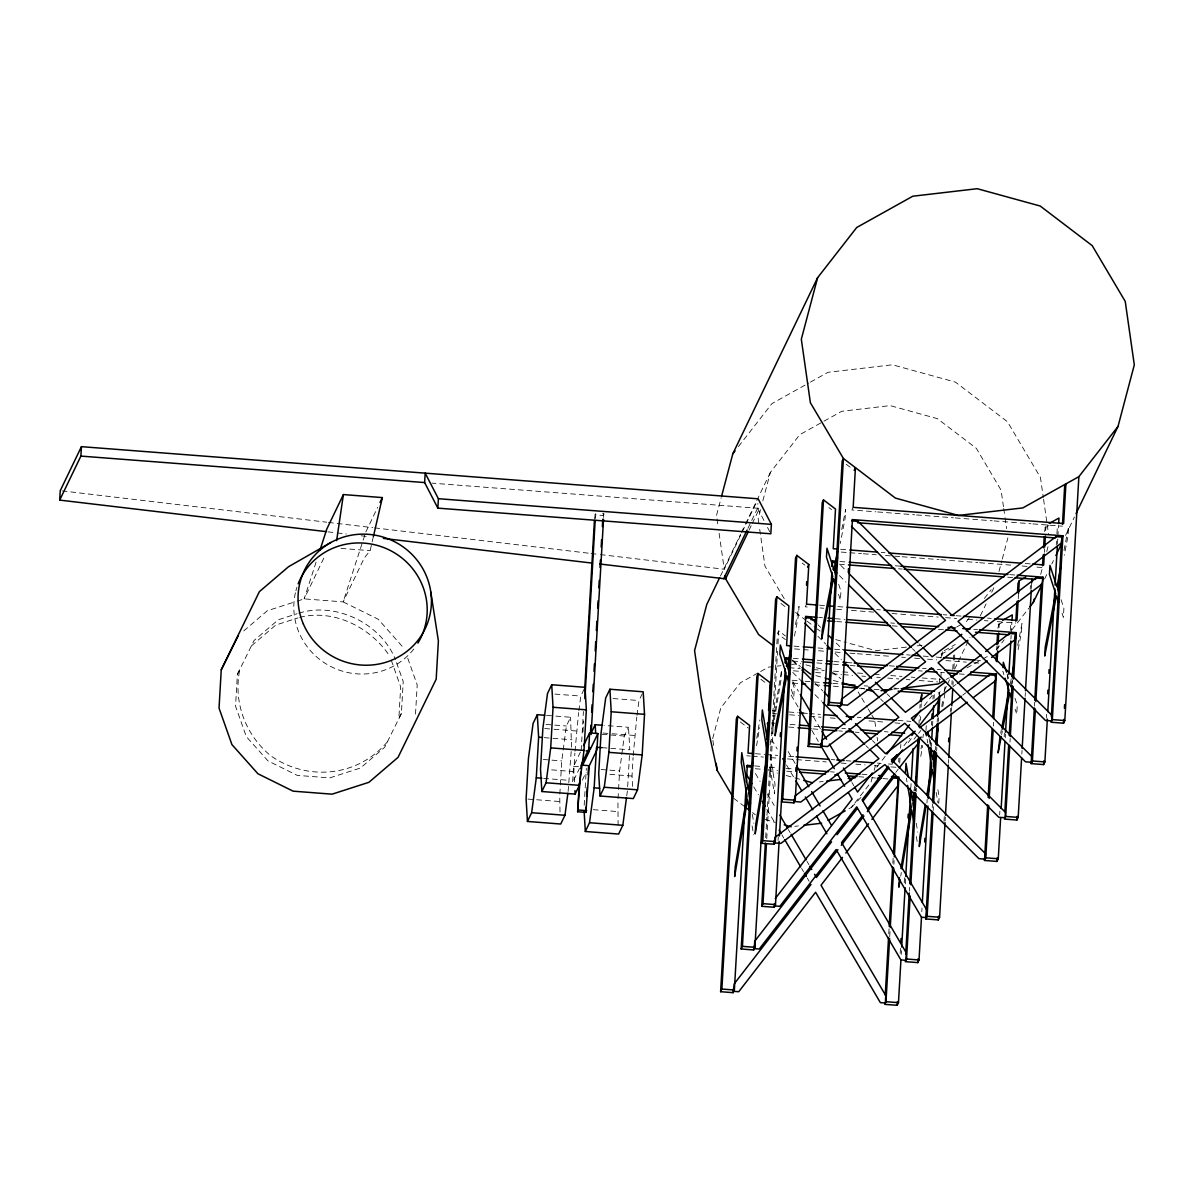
<?xml version="1.0" encoding="UTF-8"?>
<svg xmlns="http://www.w3.org/2000/svg" width="1194" height="1194" viewBox="0 0 1194 1194"><rect width="100%" height="100%" fill="white"/><g stroke="black" fill="none" stroke-linecap="round" stroke-linejoin="round"><path stroke-width="0.75" stroke-dasharray="5 3.75" d="M387.259 741.967C357.812 776.846 307.365 781.712 270.501 755.593C245.128 734.519 232.92 701.415 239.934 669.013L237.397 674.297L235.546 706.176L246.277 736.579L267.949 760.876L297.261 775.384L329.738 777.891L360.454 768.011L384.722 747.25L401.378 713.475L403.229 681.595L396.065 661.327M415.512 714.087L417.199 684.953L406.9 655.79M560.016 811.905L559.732 795.965M559.837 794.114L560.27 786.742M560.374 784.891L561.747 760.906L566.389 725.997L570.598 717.251L555.807 716.116M568.12 791.398L571.389 748.996M571.493 747.16L570.598 717.251M580.403 752.071L573.538 766.324L572.598 782.667L579.463 768.399M574.433 781.966L573.821 771.563L574.881 753.115M575.001 751.265L578.597 712.594M581.165 750.489L583.418 711.52M594.537 518.569L595.597 513.107L595.269 518.674M582.971 732.041L583.612 720.907M584.194 805.278L586.329 768.369M603.627 517.45L603.836 513.748L598.895 513.36M618.104 825.397L617.925 800.458M618.029 798.607L618.462 791.234M618.567 789.383L619.626 770.936L624.268 736.026L628.477 727.28L604.433 725.43M627.671 786.712L629.581 753.489M632.626 786.443L632.014 776.055L633.074 757.593M633.178 755.757L636.79 717.087M747.922 528.36L757.608 508.241L757.891 503.525M765.682 837.636L766.861 817.233M766.966 815.368L768.249 793.1M768.682 785.682L769.742 767.13M770.175 759.697L771.249 741.146M771.667 733.728L772.742 715.161M772.846 713.311L774.234 689.192M774.354 687.326L775.742 663.207M775.846 661.357L777.234 637.238M766.742 838.71L777.548 651.297M777.981 643.864L778.727 630.88L785.398 635.969M778.07 840.427L778.279 836.71M888.769 933.798L889.097 928.231M892.843 863.247L893.172 857.68M898.679 761.921L898.903 758.22M889.724 936.723L890.157 929.305M893.903 864.322L894.112 860.605M899.739 762.966L900.067 757.429M900.604 748.19L900.813 744.504M900.186 953.349L900.515 947.782M904.261 882.829L904.574 877.262M901.246 954.424L901.455 950.708M905.321 883.903L905.634 878.336M910.873 787.413L911.097 783.697M909.335 891.097L909.544 887.381M915.335 787.13L915.111 790.846L915.619 787.189M918.932 724.758L919.455 715.519M919.887 708.132L920.096 704.445M916.171 791.92L916.38 788.204M920.305 720.266L920.514 716.579M921.052 707.341L921.261 703.654M925.977 730.594L926.26 725.788M926.962 803.025L927.171 799.308M930.275 745.504L930.589 739.937M931.454 725.086L931.663 721.37M932.947 699.102L933.156 695.401M921.813 911.723L922.022 908.007M931.335 746.563L931.544 742.862M932.499 726.161L932.827 720.594M934.111 698.326L934.32 694.609M932.245 807.547L932.454 803.846M935.559 749.996L935.783 746.295M937.171 722.161L937.38 718.445M939.484 682.058L939.693 678.356M940.872 658.043L942.35 651.715L955.304 644.491M939.2 696.669L939.424 692.983L936.096 692.714M933.201 810.487L933.409 806.771M936.618 751.071L936.842 747.354M938.335 721.37L938.544 717.654M940.857 677.565L941.29 670.177M942.141 655.402L942.35 651.715M938.768 803.293L939.126 796.891L937.29 786.145M943.976 821.562L944.305 815.995M950.29 712.072L950.514 708.37M951.902 684.237L952.111 680.535M952.752 669.401L953.185 661.969M953.29 660.118L953.618 654.551M945.141 820.771L945.364 817.054M948.469 763.25L948.678 759.533M951.454 711.296L951.678 707.579M952.961 685.311L953.17 681.595M953.916 668.61L954.782 653.76M996.647 649.999L996.841 646.387M997.885 628.357L999.363 622.104L999.05 627.522M993.378 726.012L993.587 722.295M997.811 649.148L998.02 645.551M999.676 814.875L999.885 811.159M1004.184 736.683L1004.393 732.952M1007.512 678.968L1007.721 675.237M1010.303 630.566L1010.736 623.119M1005.244 737.758L1005.452 734.041M1010.93 639.088L1011.139 635.372M1011.258 633.507L1011.9 622.328M1012.243 683.55L1012.452 679.849M1009.975 742.175L1010.199 738.459M1018.243 598.761L1018.557 593.343M1030.228 589.179L1030.437 585.463M1021.84 754.101L1022.049 750.369M1025.168 696.386L1025.377 692.654M1031.392 588.403L1031.706 582.821M1034.452 706.057L1034.661 702.341M1044.511 531.509L1045.989 525.256L1045.675 530.673M1044.437 552.3L1044.646 548.703M1046.302 718.027L1046.511 714.311M1056.287 544.882L1056.496 541.166M1056.929 533.718L1057.362 526.27M1057.451 544.106L1057.78 538.524M1057.884 536.658L1058.526 525.479M578.851 710.758L580.806 696.072L584.314 688.774M637.029 715.251L638.984 700.55L642.491 693.251M626.731 795.905L627.462 790.398M756.757 738.325L759.832 719.937M756.563 745.757L759.608 727.624M771.772 728.713L781.622 669.894L781.07 679.476L771.652 735.698M770.13 744.772L771.339 737.519M913.888 791.204L914.813 785.682M920.977 748.922L921.589 745.25M922.828 737.892L923.44 734.22M900.709 876.172L901.321 872.486M920.783 756.354L922.604 745.474M941.723 706.43L942.961 699.087M944.185 691.729L945.111 686.207M942.738 706.639L944.872 693.938M795.473 624.581L799.01 606.328L798.487 615.313L793.98 638.536M841.74 529.554L845.636 509.48L845.113 518.465L840.263 543.464M1000.691 733.22L1001.393 729.653M1010.288 683.729L1011.363 678.252M1017.721 645.417L1021.974 623.522L1021.452 632.492L1017.989 650.357M1001.632 734.668L1002.348 731.012M1011.064 686.087L1012.094 680.729M1064.003 550.389L1068.6 526.673L1068.078 535.643L1064.272 555.3M297.157 601.149L304.171 598.881L343.141 601.895L364.349 557.867L370.14 550.658L371.767 543.583M372.17 541.807L373.394 536.509M716.549 515.315L721.191 497.734M760.518 509.659L758.16 518.524L758.951 524.017M762.862 500.779L770.369 472.376L799.741 434.706L822.367 422.079M712.654 738.668L720.803 707.893L740.37 682.789L759.056 672.371M872.366 777.145L871.008 782.264L851.441 807.383L848.322 809.114M874.172 770.294L875.978 763.459M998.975 571.508L1001.796 560.852M1002.273 559.076L1007.9 537.778M1040.69 574.389L1042.541 567.359M1046.735 551.538L1048.123 546.255M316.082 562.15L304.171 598.881L325.365 554.867M364.707 535.419L343.141 601.895L378.319 619.298L404.482 648.924M365.842 531.912L377.647 507.39M401.378 713.475L398.841 718.758L400.677 686.878L391.139 659.864M603.836 513.748L603 515.48L594.761 514.853M582.359 780.13L586.179 772.205M720.475 576.015L740.593 534.225M741.399 532.554L744.623 525.867M745.429 524.196L770.369 472.376M600.328 554.583L724.251 569.239L745.235 525.644M746.041 523.972L756.548 502.167M749.026 530.181L751.444 525.151M752.265 523.479L759.518 508.375L432.034 483.152M778.727 630.88L777.458 633.521L785.458 639.626M806.532 604.179L805.249 606.821L808.95 607.104M853.158 507.331L851.874 509.972L875.889 511.823M938.782 694.311L940.051 691.669M944.185 690.923L946.603 685.908M947.394 684.237L949.812 679.222M954.648 669.192L969.931 637.432M980.393 615.686L986.035 603.985M991.662 592.284L994.08 587.269M1044.556 579.045L1047.78 572.344M1051.81 563.956L1053.436 560.598M1065.541 535.449L1074.421 517.002M237.397 674.297L254.053 640.521L278.321 619.761L297.097 613.716M876.769 767.19L885.814 755.489M924.246 705.758L932.171 695.52M903.948 745.713L909.604 738.399M908.216 742.608L912.738 736.758M895.828 772.324L898.082 769.399M738.414 446.601L771.966 403.557L808.801 383.02M966.334 621.596L970.856 615.806M984.393 598.418L991.169 589.732M914.037 739.176L917.425 734.832M918.559 733.385L920.813 730.489M996.333 649.879L1004.169 639.835M1011.99 629.79L1028.765 608.268M851.441 807.383L861.695 796.637M243.74 630.925L267.322 610.746L295.396 601.716M251.516 645.805L275.784 625.044L297.963 617.91M952.961 686.714L955.931 684.461M962.737 695.132L965.707 692.878M810.413 382.125L828.024 372.304L892.455 364.782L955.454 382.125L1007.423 421.706L1040.452 477.481L1043.302 497.435M823.994 421.183L841.77 411.273L890.097 405.617L937.35 418.631L976.319 448.317L1001.094 490.152L1003.453 506.644M760.608 671.506L768.399 667.162L780.921 665.7M1044.72 527.897L1049.586 525.196M956.633 626.999L963.095 623.402M941.081 654.357L954.036 647.133M998.094 624.746L1002.96 622.044M946.051 679.535L949.26 677.744M966.871 667.924L981.289 659.894M982.886 658.998L989.289 655.416M298.798 613.179C335.947 601.477 381.185 623.596 395.468 659.64M299.664 617.358C334.216 608.686 370.782 627.417 389.945 656.476M906.395 647.118L875.963 650.685L847.964 642.969M917.126 645.864L922.499 645.238M791.667 664.446L800.607 663.401M893.858 689.162L899.38 688.505L893.828 688.102M819.547 781.906L823.129 781.488M794.771 826.352L798.353 825.935M877.724 511.957L914.649 514.808M916.499 514.942L953.424 517.793M955.275 517.927L992.199 520.778M994.05 520.927L1030.974 523.763M1032.825 523.912L1062.361 526.181M840.621 549.27L847.994 549.837M881.232 552.404L884.933 552.688M1025.243 563.508L1030.78 563.926M841.188 552.061L861.501 553.628M863.352 553.762L876.262 554.762M885.5 555.479L892.888 556.046M894.739 556.18L900.276 556.613M902.112 556.747L939.036 559.598M940.887 559.747L977.811 562.583M979.662 562.732L1012.9 565.284M1022.124 566.001L1027.661 566.434M1036.899 567.135L1042.437 567.568M839.904 561.523L847.292 562.09M895.291 565.792L900.843 566.225M1009.766 574.612L1015.303 575.045M839.367 564.225L848.606 564.941M898.56 568.792L902.261 569.075M1007.721 577.195L1013.273 577.627M341.021 548.404L370.14 550.658M819.442 605.164L824.994 605.597M837.904 606.597L845.292 607.164M876.68 609.582L880.381 609.865M943.156 614.701L946.842 614.985M956.081 615.701L961.618 616.119M987.468 618.119L991.154 618.402M820.024 607.955L823.711 608.239M836.636 609.238L844.024 609.806M851.412 610.373L873.56 612.074M892.022 613.507L908.649 614.776M910.485 614.925L938.186 617.059M945.573 617.626L956.648 618.477M967.722 619.328L976.961 620.044M984.349 620.611L988.035 620.895M997.274 621.611L1004.647 622.178M1006.497 622.328L1015.736 623.029M818.741 617.417L822.442 617.701M835.352 618.701L844.591 619.417M890.754 622.969L894.44 623.253M973.826 629.372L977.528 629.656M836.71 621.552L844.113 622.119M892.216 625.82L897.754 626.253M938.454 629.387L944.006 629.82M793.98 646.118L801.368 646.685M817.994 647.969L825.367 648.536M834.606 649.252L843.845 649.969M906.604 654.805L910.306 655.088M923.231 656.088L928.768 656.506M936.156 657.073L941.693 657.506M976.767 660.207L980.468 660.491M794.562 648.909L811.174 650.193M818.562 650.76L825.949 651.327M835.173 652.043L842.561 652.611M849.949 653.178L855.486 653.596M857.337 653.745L890.575 656.312M901.649 657.163L905.336 657.446M914.574 658.148L920.111 658.581M927.499 659.148L936.723 659.864M945.961 660.581L966.274 662.133M973.647 662.715L979.184 663.133M793.279 658.372L800.667 658.939M817.278 660.222L824.666 660.789M833.905 661.506L843.128 662.222M846.83 662.506L852.367 662.924M889.291 665.774L894.828 666.207M922.514 668.341L926.216 668.625M937.29 669.476L940.991 669.759M792.741 661.073L801.98 661.789M816.786 662.924L824.188 663.491M833.442 664.207L842.68 664.924M850.083 665.491L855.635 665.924M918.544 670.774L922.246 671.058M940.738 672.476L944.439 672.759M959.245 673.909L964.797 674.326M789.144 667.73L800.234 668.58M813.174 669.58L824.278 670.431M833.516 671.147L840.904 671.715M842.755 671.864L850.158 672.431M857.546 672.998L863.098 673.431M874.187 674.282L881.59 674.849M890.828 675.565L901.933 676.416M911.171 677.132L914.873 677.416M922.261 677.983L940.753 679.416M793.413 670.804L800.816 671.371M815.606 672.506L822.994 673.073M832.248 673.789L841.486 674.506M843.337 674.64L852.576 675.356M861.829 676.073L865.531 676.356M876.62 677.207L880.321 677.491M887.709 678.058L898.813 678.923M906.201 679.49L909.903 679.774M919.141 680.49L937.633 681.908M792.129 680.267L803.219 681.117M805.069 681.267L812.472 681.834M814.323 681.983L821.711 682.55M832.815 683.401L840.203 683.968M864.247 685.819L867.934 686.102M792.712 683.058L800.099 683.625M814.89 684.759L822.293 685.326M833.382 686.192L840.785 686.759M859.277 688.177L864.814 688.61M874.068 689.326L879.605 689.744M554.897 694.072L580.806 696.072M613.089 698.55L638.984 700.55M772.279 710.714L775.981 710.997M788.921 711.997L798.159 712.714M803.711 713.131L807.413 713.415M809.263 713.564L820.353 714.415M857.337 717.266L861.023 717.549M898.007 720.4L910.947 721.4M772.861 713.505L776.548 713.788M789.503 714.788L798.741 715.49M809.831 716.355L820.935 717.206M830.173 717.922L835.725 718.34M869.008 720.907L883.799 722.042M894.888 722.907L900.44 723.325M771.578 722.967L775.264 723.251M790.07 724.4L797.458 724.967M814.099 726.25L821.502 726.818M841.83 728.385L845.531 728.668M884.366 731.653L888.052 731.937M788.786 727.027L796.189 727.609M812.83 728.892L820.218 729.459M838.71 730.877L842.412 731.161M855.352 732.161L859.053 732.444M546.553 715.4L553.956 715.967M546.046 724.43L566.389 725.997M544.718 728.549L552.121 729.116M553.971 729.25L576.165 730.967M602.91 733.026L610.298 733.594M612.149 733.743L634.357 735.444M602.06 734.325L624.268 736.026M755.414 753.698L764.667 754.414M766.518 754.548L777.607 755.414M788.697 756.265L796.099 756.832M831.233 759.548L834.919 759.832M846.024 760.682L851.561 761.115M877.456 763.1L881.142 763.384M888.545 763.966L892.246 764.25M544.18 737.638L571.926 739.773M746.757 755.772L750.444 756.056M752.295 756.205L763.399 757.056M770.787 757.623L778.189 758.19M787.428 758.906L794.831 759.474M796.667 759.623L826.263 761.906M841.054 763.041L846.591 763.473M855.844 764.175L865.083 764.891M874.336 765.608L878.023 765.891M890.978 766.891L896.515 767.309M602.06 747.668L629.805 749.802L628.477 727.28M754.712 765.951L762.115 766.518M769.503 767.1L776.906 767.667M786.145 768.369L793.547 768.951M830.517 771.802L834.218 772.085M861.949 774.219L867.501 774.652M755.295 768.742L766.384 769.593M768.235 769.742L777.473 770.443M786.727 771.16L794.114 771.727M858.829 776.712L864.381 777.145M871.769 777.712L875.471 777.995M882.873 778.563L888.411 778.995M543.255 759.474L561.747 760.906M573.538 766.324L581.776 766.966M601.134 769.503L619.626 770.936M551.628 769.861L573.821 771.563M609.806 774.339L632.014 776.055M543.688 778.384L569.583 780.369M527.957 799.084L559.404 801.502M593.239 809.681L617.283 811.532M62.088 490.898L326.589 522.196M328.44 522.42L372.827 527.673M374.677 527.882L589.224 553.27M591.075 553.494L598.478 554.359M327.887 531.837L335.29 532.718M337.141 532.927L346.379 534.031M361.185 535.778L366.737 536.434M835.725 639.596L846.218 642.491M805.86 664.834L814.606 667.252M816.368 667.73L823.367 669.655M815.875 675.625L824.621 678.028M833.367 680.446L840.367 682.371M861.367 688.147L864.859 689.117M768.637 770.697L777.384 773.115M786.145 775.518L793.144 777.443M794.891 777.921L801.89 779.846M764.951 819.532L775.443 822.427M846.158 464.197L852.829 469.287M828.905 507.614L831.576 509.644M802.204 563.09L804.875 565.12M795.517 612.388L805.622 620.074M807.069 621.178L815.726 627.775M817.174 628.88L820.054 631.074M780.936 603.448L786.279 607.522M832.114 672.073L840.77 678.67M791.846 659.879L800.517 666.476M760.891 679.267L767.578 684.356M740.34 721.967L748.354 728.071M733.713 798.308L743.817 805.995M752.474 812.592L755.369 814.801M840.755 565.374L845.979 570.598M919.081 643.76L921.693 646.372M839.412 575.583L845.934 582.12M912.514 648.745L915.126 651.357M817.965 624.76L820.576 627.372M836.248 643.044L842.77 649.581M887.157 693.998L889.769 696.609M817.92 636.283L825.755 644.118M834.89 653.252L841.427 659.789M880.59 698.983L883.202 701.594M792.831 660.909L799.353 667.446M815.024 683.117L822.845 690.968M872.456 740.608L875.068 743.22M792.771 672.431L800.607 680.267M814.965 694.639L821.502 701.177M865.889 745.593L868.501 748.205M858.098 691.863L860.844 696.505M861.769 698.057L867.277 707.355M868.187 708.908L870.948 713.549M871.859 715.102L874.605 719.743M784.234 598.687L764.966 566.15L759.22 525.853M792.801 681.684L798.428 691.281M813.442 716.878L820.95 729.668M851.934 782.458L853.8 785.652M791.129 695.087L798.637 707.893M811.786 730.28L818.353 741.474M788.189 751.578L795.697 764.369M771.518 739.384L777.145 748.981M786.533 764.981L794.04 777.787M755.429 773.473L760.13 781.473M767.638 794.279L774.205 805.472M788.279 829.472L790.159 832.666M807.054 861.456L808.935 864.665M753.772 786.891L758.459 794.891M766.906 809.278L774.413 822.084M781.921 834.875L783.801 838.084M801.637 868.471L803.517 871.68M807.263 878.068L809.144 881.276M757.608 508.241L764.22 521.017M767.518 527.405L769.996 532.196M1061.078 599.672L1063.899 608.358L1063.376 617.328L1061.227 610.716M1007.079 673.819L1009.229 680.431M1015.004 698.251L1017.258 705.206L1016.751 714.176L1015.139 709.221M1002.811 671.222L1003.93 674.7M838.666 584.224L840.934 591.164L840.412 600.149L837.725 591.881M792.607 682.804L794.294 688.013L793.786 696.997L791.1 688.729M929.156 738.519L930.365 745.593M927.111 739.355L927.723 742.937M936.156 792.338L937.977 802.95M916.246 823.218L917.768 832.173M906.365 778.204L906.977 781.786M916.32 836.516L917.529 843.591M770.13 755.593L775.025 784.249L774.473 793.846L769.951 767.309M752.324 814.412L753.862 823.367M752.101 825.92L753.623 834.77M1043.571 499.256L1046.929 522.838M1047.198 524.659L1048.481 533.718M1003.721 508.465L1004.766 515.793M1005.02 517.629L1006.587 528.614M874.859 721.504L875.874 728.564M877.127 737.385L877.635 740.907M717.057 518.912L718.087 526.106M719.116 533.3L724.251 569.239M712.908 740.429L713.669 745.728M413.781 649.058A67.043 65.192 25.7 0 1 332.365 667.297A67.043 65.192 25.7 0 1 295.485 592.448M295.918 590.702A67.043 65.192 25.7 0 1 296.948 587.254"/><path stroke-width="1.5" d="M326.037 531.614L59.7 500.107L60.237 490.689L81.431 446.66L758.16 498.808L771.369 524.375L770.831 533.793L437.855 508.137L424.631 482.57L425.183 473.152L438.392 498.704L437.855 508.137M59.7 500.107L80.894 456.093L81.431 446.66M330.872 542.494L288.515 566.732L259.397 591.642L221.248 669.849L219.039 708.102L231.92 744.578L257.919 773.757L293.082 791.159L332.066 794.174L368.916 782.309L398.035 757.384L436.183 679.177L438.392 640.939L430.795 591.97M567.881 793.234L564.956 815.278L560.732 824.024L527.435 821.457L531.658 812.711L536.285 777.801L538.628 737.205L537.3 714.684L544.703 715.251M541.852 791.518L546.061 782.771L550.703 747.877L553.046 707.266L551.718 684.744L585.015 687.311L586.344 709.833L584 750.444L579.359 785.339L575.15 794.085L541.852 791.518L540.524 769.011L542.867 728.4L547.509 693.505L551.718 684.744M583.538 745.563L589.642 732.892L597.881 733.534L596.94 749.862L589.314 765.712L585.881 812.383L577.642 811.741L579.299 782.995M584.702 689.251L594.433 520.42M577.642 811.741L580.657 772.264M580.866 768.667L581.06 765.07L589.314 765.712M584.896 698.639L595.164 520.524M589.642 732.892L588.702 749.235L581.836 763.488M585.881 812.383L586.194 806.995M586.806 796.204L587.329 787.219M588.06 774.637L588.463 767.458M582.538 765.384L589.403 751.116L589.627 747.414M590.478 732.564L590.911 725.146M591.657 712.161L592.09 704.729M592.836 691.744L593.269 684.326M594.015 671.341L594.433 663.909M595.194 650.924L595.716 641.656M596.358 630.522L596.896 621.238M597.642 608.253L598.075 600.836M598.821 587.851L599.254 580.418M600 567.434L600.433 560.016M601.179 547.031L601.612 539.613M602.358 526.614L602.776 519.196M591.105 734.534L603.522 519.315M626.477 797.756L622.82 825.308L618.611 834.054L585.314 831.487L589.523 822.741L594.164 787.831L596.507 747.235L602.06 747.668M600.03 796.01L604.254 787.249L608.88 752.354L611.224 711.758L609.91 689.236L643.208 691.804L644.521 714.325L642.178 754.921L637.551 789.816L633.342 798.577L600.03 796.01L598.716 773.488L601.06 732.892L605.686 697.983L609.91 689.236M746.026 787.667L734.37 990.02L733.086 992.662L720.609 991.692L736.34 718.922L737.608 716.281L749.623 725.43L748.026 753.13L753.563 753.563M720.609 991.692L721.877 989.05L737.608 716.281M733.086 992.662L733.31 988.945M746.354 782.085L747.31 765.384L752.862 765.817M764.772 776.518L754.921 947.32L753.653 949.961L741.161 948.991L756.892 676.222L758.16 673.58L770.175 682.729L768.578 710.43M741.161 948.991L742.429 946.349L758.16 673.58M753.653 949.961L753.862 946.245M765.085 770.951L766.697 743.101M766.906 739.384L767.876 722.683L767.249 723.997M785.249 668.938L775.294 841.606L774.025 844.233L761.533 843.277L775.607 599.388L776.876 596.746L788.891 605.895L786.607 645.551L790.294 645.835M761.533 843.277L762.817 840.636L776.876 596.746M779.115 841.501L775.488 904.619L774.205 907.261L761.727 906.291L765.354 843.203M761.727 906.291L762.996 903.649L766.414 844.277M774.025 844.233L774.234 840.531M780.234 736.564L780.443 732.847M785.055 662.774L785.891 657.804L789.592 658.088M785.577 663.371L785.891 657.804M774.205 907.261L774.428 903.545M779.443 835.919L795.532 558.001L796.801 555.359L808.816 564.508L806.532 604.179L817.606 605.03M816.89 617.283L805.816 616.432L795.219 800.219L793.95 802.861L781.458 801.89L782.742 799.249L796.801 555.359M793.95 802.861L794.159 799.144M795.771 771.294L795.98 767.593M796.95 750.877L797.159 747.16M806.502 585.179L806.711 581.568M831.875 572.105L821.92 744.757L820.651 747.399L808.174 746.429L822.233 502.54L823.502 499.898L835.516 509.047L833.233 548.703L836.919 548.986M808.174 746.429L809.442 743.787L823.502 499.898M820.651 747.399L820.875 743.683M821.502 742.429L821.293 746.071L827.546 746.548L931.514 667.759L1025.512 761.802L1031.765 762.294L1032.079 756.817L938.081 662.774L967.797 640.253M831.681 565.926L832.516 560.956L836.218 561.24M832.203 566.523L832.516 560.956M1118.017 426.437L1078.869 476.66L1064.809 720.549L1063.541 723.191L1051.048 722.236L1052.332 719.594L1062.929 535.793L852.441 519.584L841.845 703.37L840.576 706.012L828.084 705.057L842.158 461.153L843.427 458.511L810.383 402.736L801.323 339.23L817.606 277.695L856.74 227.472L912.798 196.219L977.229 188.697L1040.228 206.04L1092.197 245.621L1125.226 301.395L1134.3 364.901L1118.017 426.437L1076.033 513.644M828.084 705.057L829.367 702.415L843.427 458.511L895.396 498.092L958.394 515.435L1022.825 507.913L1078.869 476.66M840.576 706.012L840.785 702.296M848.277 572.344L848.501 568.628M885.247 995.065L888.56 937.514M889.202 926.365L892.634 866.963M893.381 853.964L898.306 778.384L893.306 777.995L867.307 811.636M898.306 778.384L897.873 785.771L871.874 819.412M900.933 959.991L898.47 1002.661L897.201 1005.303L884.709 1004.348L885.978 1001.706L889.62 938.588M890.261 927.439L893.694 868.038M894.336 856.889L898.933 777.07L891.53 776.503M899.41 877.605L898.858 887.202L900.082 879.844M905.44 772.831L906.007 763.25L908.425 777.398M897.201 1005.303L897.41 1001.602M900.828 942.215L901.052 938.499M908.007 817.89L908.216 814.174M901.679 946.991L905.097 887.62M905.739 876.486L910.664 791.129M911.306 779.995L913.126 748.444M905.694 954.215L909.231 892.948M909.768 883.664L915.007 792.697M915.44 785.279L918.111 738.862M920.305 700.744L921.798 694.415L921.365 701.803M918.649 739.37L918.44 743.071L899.216 767.936M921.484 917.29L919.022 959.961L917.753 962.603L905.261 961.648L906.544 959.006L910.171 895.888M910.813 884.739L916.067 793.771M916.499 786.353L919.276 738.086M917.753 962.603L917.962 958.886M924.708 841.994L924.917 838.278M931.872 717.669L932.096 713.952M922.335 902.44L927.902 805.95M928.335 798.532L931.216 748.429M931.753 739.146L932.395 728.012M932.932 718.728L933.678 705.744M945.036 822.621L939.588 917.261L938.305 919.902L925.828 918.947L932.036 811.263M932.574 801.98L935.454 751.862M935.887 744.429L937.066 724.012M937.499 716.579L938.559 698.012M939.2 696.669L938.991 700.371L918.649 726.698M925.828 918.947L927.096 916.305L933.096 812.338M933.633 803.055L936.514 752.936M936.947 745.504L938.23 723.221M938.768 713.937L939.842 695.386M938.305 919.902L938.529 916.186M948.588 741.758L948.797 738.056M945.469 815.204L948.349 765.1M948.782 757.683L951.349 713.146M951.782 705.729L952.737 689.028M1000.632 817.815L998.259 858.784L996.99 861.426L984.498 860.456L987.722 804.771M988.139 797.338L992.11 728.653M992.751 717.504L994.886 680.386M996.02 660.804L996.438 653.596M996.945 644.581L997.572 633.76M984.498 860.456L985.781 857.814L988.766 805.831M989.199 798.413L993.169 729.728M993.811 718.579L996.378 674.028L970.528 672.028M997.08 661.774L997.706 650.954M998.124 643.745L998.736 632.924M1003.02 667.64L1003.318 662.252L1006.542 672.162M996.99 861.426L997.199 857.695M1001.154 808.517L1005.02 741.489M1005.557 732.176L1008.348 683.774M1008.885 674.461L1010.825 640.954M1012.005 620.477L1012.333 614.88L1002.602 620.298M1004.855 811.651L1008.706 744.817M1009.243 735.534L1012.139 685.416M1012.557 677.983L1015.019 635.283M1015.84 621.238L1016.975 601.403M1017.497 592.388L1018.019 583.373L1019.288 580.732L1025.765 577.12M979.364 629.805L1016.303 632.641L1015.348 639.432L991.587 657.446M1021.616 757.817L1018.183 817.397L1016.915 820.039L1004.423 819.084L1005.691 816.442L1009.766 745.892M1010.303 736.608L1013.199 686.49M1013.616 679.058L1016.303 632.641M1018.139 600.567L1017.004 620.387L994.841 618.686M1018.557 593.343L1019.288 580.732M1016.915 820.039L1017.124 816.323M1022.154 748.519L1025.049 698.251M1025.482 690.804L1031.288 590.269M1031.706 582.821L1031.929 579.09M1047.362 719.116L1044.884 761.936L1043.616 764.578L1031.138 763.608L1034.347 707.923M1034.765 700.49L1041.511 583.538M1042.541 565.762L1043.168 554.941M1043.586 547.733L1044.198 536.912M1017.154 575.18L1043.004 577.18L1042.049 583.97L972.244 636.88M1031.138 763.608L1032.407 760.966L1035.407 708.982M1035.825 701.565L1043.004 577.18M1044.332 554.106L1043.705 564.926L1032.631 564.075M1044.75 546.897L1045.377 536.076M1043.616 764.578L1043.84 760.847M1047.705 693.833L1047.914 690.102M1048.884 673.341L1049.093 669.625M1047.795 711.669L1054.869 588.791M1055.093 585.06L1057.347 545.971M1058.63 523.629L1058.959 518.032L1049.227 523.45M1051.377 716.669L1061.541 540.3M1062.466 524.39L1064.645 486.525L1065.914 483.883L1063.63 523.539L853.158 507.331L855.441 467.66L854.173 470.302M1063.541 723.191L1063.75 719.475M1064.406 708.296L1064.615 704.579M336.648 540.628L343.394 494.57L382.364 497.585L373.394 536.509M752.742 762.22L748.131 789.801L741.787 752.653L741.22 762.235L747.041 796.279L735.191 867.008L734.638 876.605L747.578 799.398L749.384 810.01M751.698 774.772L748.653 792.92L750.489 803.666M767.294 755.384L755.742 824.308L755.19 833.905L767.205 762.205M900.933 868.531L911.261 806.875L907.589 785.368M913.574 793.04L912.35 800.398L910.231 788.01M915.126 783.846L916.35 776.503M901.933 868.814L911.798 809.98L913.903 822.367M914.708 792.622L912.873 803.517L914.097 810.681M925.32 804.308L919.843 836.949L919.29 846.546L926.066 806.099M926.842 795.234L931.708 766.22L928.036 744.728M934.32 750.548L932.783 759.742L930.678 747.354M935.559 743.205L936.797 735.847M937.409 732.176L938.021 728.489M927.619 796.905L932.23 769.339L934.35 781.727M935.141 751.981L933.32 762.862L934.842 771.817M790.876 648.297L787.324 666.551L780.354 645.073L779.846 654.043L786.04 673.162L775.652 726.758L775.13 735.728L786.816 675.52L788.413 680.476M790.861 654.611L788.1 668.909L789.786 674.117M837.501 551.449L833.949 569.702L826.979 548.225L826.472 557.195L832.681 576.314L822.278 629.91L821.756 638.88L833.442 578.672L835.054 583.627M837.501 557.762L834.725 572.06L836.412 577.269M1000.005 736.788L998.094 752.907L1001.288 736.489M1001.736 727.862L1009.005 690.341L1005.064 678.177M1011.706 676.431L1014.184 663.655M1002.691 729.191L1009.781 692.699L1011.915 699.311M1060.809 566.807L1056.914 586.881L1049.944 565.404L1049.436 574.374L1055.645 593.493L1045.243 647.088L1044.72 656.058L1056.406 595.851L1058.556 602.463M1059.765 578.523L1057.69 589.239L1059.376 594.448M721.654 495.973L732.817 453.78L817.606 277.695M1029.885 606.836L1033.243 602.522L1034.168 599.015M320.052 549.912L326.857 528.912L343.394 494.57M380.005 502.48L382.364 497.585M537.3 714.684L533.091 723.43L528.449 758.339L526.106 798.935L527.435 821.457M590.97 733.459L595.179 724.713L602.582 725.28M590.254 749.369L597.881 733.534M719.669 577.687L706.788 604.433L694.58 650.596L701.385 698.221L717.191 770.414L732.788 796.756M599.776 564.001L723.698 578.672L747.116 530.032M748.22 531.867L725.609 578.821L758.653 634.596L773.085 645.596M807.547 567.15L808.816 564.508M805.816 616.432L805.189 617.746L811.442 618.223L816.666 623.462M852.441 519.584L851.815 520.897L858.068 521.375L952.066 615.432L1056.033 536.643L1062.287 537.121L1061.973 542.583L958.006 621.387L1052.004 715.445L1051.69 720.907L1045.437 720.43L951.439 626.372L847.471 705.176L841.218 704.684L841.531 699.221L945.484 620.417L851.501 526.36M811.442 618.223L810.801 619.552L816.353 619.984M858.068 521.375L857.441 522.703L1055.392 537.957L1056.033 536.643M747.31 765.384L746.683 766.697L751.683 767.085M973.14 697.699L995.423 680.819L995.736 675.341L989.483 674.864L988.841 676.192L968.483 674.61M1015.661 633.969L1009.393 633.477L1008.766 634.805L975.468 632.238M1042.362 578.493L1036.108 578.015L1035.467 579.344L1015.124 577.777M995.095 676.67L996.378 674.028M1061.645 538.434L1062.929 535.793M1033.243 602.522L1042.123 584.075M1055.854 555.568L1062.317 542.151M221.248 669.849L238.203 635.671M775.279 898.53L852.143 799.07L848.382 792.667M872.262 773.04L857.561 792.055L854.74 787.264M886.948 754.026L909.559 724.773M912.947 720.385L920.858 710.146M888.127 766.19L862.128 799.831L926.887 910.216L926.469 917.619L921.469 917.231L856.71 806.846L779.846 906.306L774.846 905.933M891.515 761.802L897.172 754.489M911.858 735.474L914.126 732.549M831.576 841.77L754.712 941.23L754.295 948.633L759.28 949.021L836.143 849.546L900.918 959.931L905.903 960.319L906.336 952.916L841.561 842.531L863.038 814.741M837.009 834.755L857.352 808.428M862.993 801.114L888.993 767.473M892.396 763.085L902.56 749.922M867.56 808.89L894.694 773.787M811.024 884.47L734.161 983.931L733.728 991.333L738.728 991.721L815.592 892.246L880.351 1002.632L885.351 1003.02L885.769 995.617L821.009 885.247L842.486 857.441M837.919 849.665L816.442 877.456L814.562 874.262M841.307 845.277L863.919 816.024M845.874 853.053L868.486 823.8M732.817 453.78L735.056 450.914M821.606 740.608L925.559 661.804L916.425 652.655M961.842 634.298L932.141 656.819L923.007 647.67M966.304 630.925L1036.108 578.015M945.544 681.893L905.44 712.281L891.082 697.923M951.484 677.386L981.184 654.879M985.632 651.491L1009.393 633.477M951.484 687.834L911.38 718.236L1005.378 812.293L1005.064 817.756L998.796 817.278L904.813 723.221L800.846 802.025L794.592 801.532L794.905 796.07L898.858 717.266L884.5 702.908M957.424 683.341L987.125 660.819M915.216 731.146L885.515 753.668L876.381 744.519M919.678 727.773L961.26 696.251M967.2 691.744L989.483 674.864M921.171 737.101L891.455 759.623L985.453 853.665L985.14 859.143L978.886 858.65L884.888 764.608L780.921 843.397L774.667 842.919L774.981 837.457L878.933 758.653L869.799 749.504M925.619 733.728L967.2 702.206M944.454 680.431L938.036 683.998L903.067 688.087M950.857 676.849L957.26 673.282M828.084 820.397L845.203 810.845M880.978 690.669L892.022 689.371M826.711 781.07L841.024 779.398M848.188 778.563L855.337 777.727M803.726 825.308L821.621 823.218M80.894 456.093L424.631 482.57M438.392 498.704L771.369 524.375M849.844 549.986L877.545 552.121M888.62 552.971L1021.557 563.225M849.143 562.24L891.605 565.508M900.843 566.225L1007.915 574.478M831.89 562.284L836.576 562.643M848.606 564.941L894.858 568.508M904.112 569.21L1004.02 576.911M723.698 578.672L725.609 578.821L725.161 575.627M828.681 605.88L834.218 606.313M847.143 607.298L872.993 609.298M884.067 610.149L941.305 614.567M950.528 615.268L954.23 615.552M963.454 616.268L983.766 617.835M827.979 618.134L833.516 618.567M846.442 619.552L887.052 622.686M898.127 623.537L938.753 626.671M947.976 627.387L955.364 627.954M962.752 628.522L970.14 629.089M827.457 620.835L834.86 621.402M845.964 622.253L890.366 625.686M901.455 626.537L934.768 629.104M945.857 629.954L956.961 630.82M803.219 646.835L814.293 647.685M827.218 648.685L830.92 648.969M843.845 649.969L902.918 654.521M912.156 655.222L919.529 655.804M943.544 657.64L974.931 660.073M802.517 659.088L813.592 659.939M826.517 660.939L832.054 661.357M843.128 662.222L846.83 662.506M854.203 663.073L887.441 665.625M896.679 666.342L918.828 668.058M929.902 668.909L933.604 669.192M944.678 670.043L961.289 671.327M785.264 659.133L789.95 659.491M803.831 661.924L813.084 662.64M826.039 663.64L831.591 664.073M842.68 664.924L848.233 665.356M857.486 666.058L883.381 668.058M894.485 668.909L914.843 670.476M925.932 671.341L937.036 672.192M948.14 673.043L957.394 673.759M823.561 682.684L830.964 683.252M842.054 684.117L854.994 685.117M901.216 688.669L934.499 691.236M801.95 683.759L805.651 684.043M824.144 685.475L829.696 685.893M842.636 686.893L857.426 688.043M883.306 690.028L887.008 690.311M898.097 691.177L931.38 693.744M829.367 702.415L841.845 703.37M1052.332 719.594L1064.809 720.549M800.01 712.848L803.711 713.131M824.054 714.699L836.994 715.699M846.233 716.415L853.635 716.982M864.725 717.833L896.157 720.266M799.308 725.101L810.398 725.967M821.502 726.818L838.143 728.101M860.322 729.803L880.665 731.37M891.754 732.235L904.694 733.22M553.046 707.266L586.344 709.833M611.224 711.758L644.521 714.325M798.04 727.743L810.98 728.743M822.069 729.594L836.86 730.743M846.113 731.444L853.501 732.026M864.605 732.877L877.545 733.877M888.634 734.728L901.574 735.728M809.442 743.787L821.92 744.757M1032.407 760.966L1044.884 761.936M796.099 756.832L829.382 759.399M836.77 759.966L844.173 760.533M853.411 761.25L873.754 762.817M538.628 737.205L542.33 737.489M550.703 747.877L584 750.444M608.88 752.354L642.178 754.921M586.12 750.862L589.403 751.116M797.234 769.234L828.666 771.652M845.307 772.936L860.098 774.07M878.59 775.503L882.291 775.787M799.667 772.16L825.547 774.145M834.8 774.861L838.486 775.145M847.74 775.861L856.979 776.578M877.321 778.145L881.023 778.428M536.285 777.801L541.837 778.234M782.742 799.249L795.219 800.219M1005.691 816.442L1018.183 817.397M546.061 782.771L579.359 785.339M604.254 787.249L637.551 789.816M594.164 787.831L599.716 788.264M578.478 810.01L586.717 810.636M531.658 812.711L564.956 815.278M589.523 822.741L622.82 825.308M762.817 840.636L775.294 841.606M985.781 857.814L998.259 858.784M762.996 903.649L775.488 904.619M927.096 916.305L939.588 917.261M742.429 946.349L754.921 947.32M906.544 959.006L919.022 959.961M721.877 989.05L734.37 990.02M885.978 1001.706L898.47 1002.661M383.378 538.404L592.388 563.135M826.367 678.52L829.86 679.476M842.113 682.849L857.859 687.192M866.62 689.595L873.62 691.52M803.637 780.339L812.383 782.742M784.189 824.845L791.189 826.77M801.95 667.58L810.622 674.177M745.265 807.099L749.593 810.398M848.591 573.21L917.783 642.447M832.875 569.06L836.8 572.971M848.546 584.732L911.201 647.432M828.412 635.208L832.337 639.133M845.382 652.193L871.501 678.326M875.411 682.237L885.858 692.684M804.86 623.208L815.308 633.671M827.054 645.417L830.979 649.342M844.039 662.401L863.62 681.998M868.829 687.222L879.277 697.669M801.965 670.058L812.413 680.505M824.159 692.266L829.382 697.49M837.218 705.326L851.576 719.698M855.486 723.624L871.157 739.295M786.249 665.894L790.159 669.819M801.92 681.58L812.353 692.027M822.8 702.475L844.994 724.683M848.919 728.609L864.575 744.28M800.308 694.475L811.562 713.669M821.89 731.265L826.591 739.265M829.397 744.071L839.725 761.668M843.486 768.055L850.994 780.861M799.577 709.49L809.905 727.086M821.173 746.28L834.308 768.667M837.128 773.473L844.636 786.264M796.637 765.966L808.845 786.771M811.651 791.562L820.114 805.965M822.92 810.756L831.367 825.158M782.771 758.593L784.652 761.787M795.92 780.98L801.547 790.577M805.308 796.98L812.816 809.771M816.562 816.174L826.89 833.77M779.831 815.069L787.339 827.875M791.1 834.263L806.114 859.859M809.875 866.262L811.756 869.456M746.265 774.085L751.892 783.697M762.22 801.293L765.026 806.084M779.115 830.084L780.995 833.278M784.742 839.681L800.696 866.874M804.457 873.277L806.338 876.471M1011.064 686.087L1012.184 689.565M927.947 731.444L928.857 736.743M925.887 732.191L926.499 735.773M768.384 745.325L762.339 709.952L761.787 719.534L767.294 751.787M716.191 763.354L717.191 770.414M595.179 724.713L595.687 733.37M584.09 810.696L585.314 831.487M574.941 790.622L575.15 794.085M298.172 583.806A67.043 65.192 25.7 0 1 389.468 550.076A67.043 65.192 25.7 0 1 417.915 643.088M303.351 623.984A67.043 65.192 25.7 0 0 418.019 640.253A67.043 65.192 25.7 0 0 372.856 534.808A67.043 65.192 25.7 0 0 303.351 623.984"/></g></svg>
